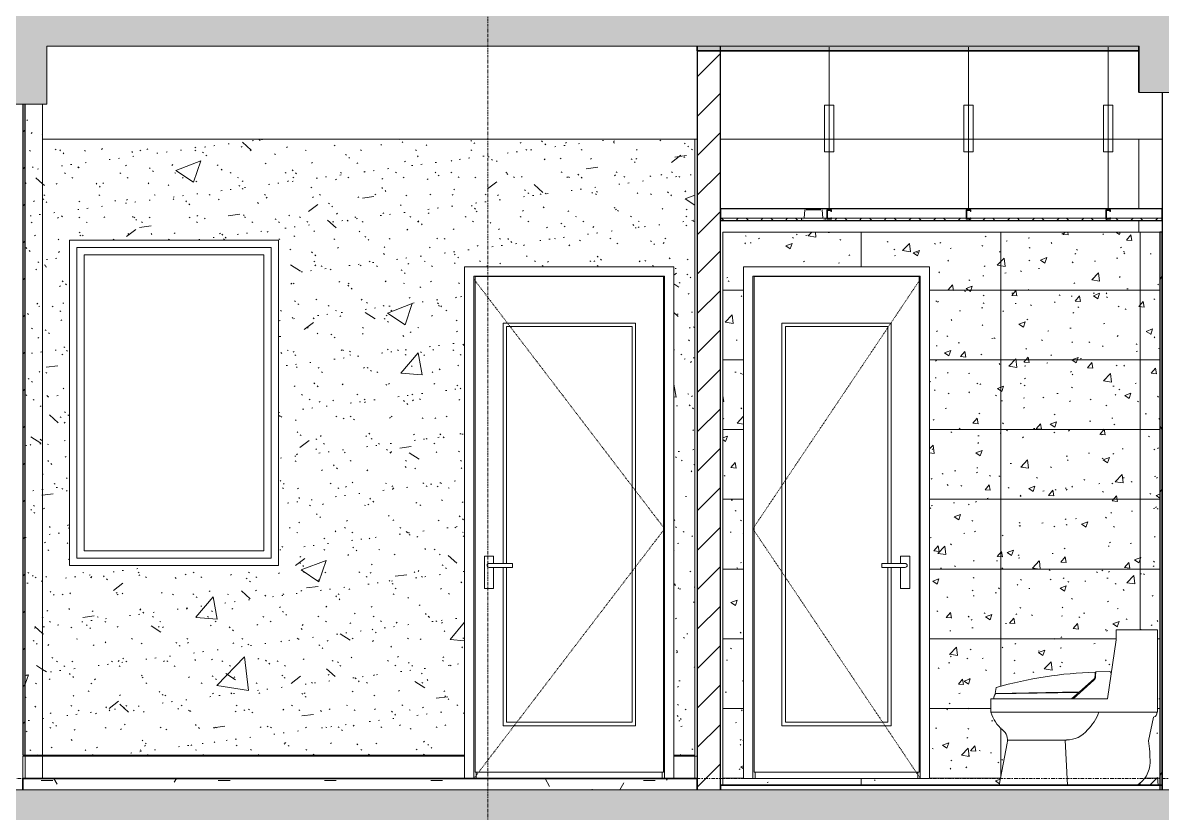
# Model space of a CAD drawing. Header units: millimetres. Extents: x -92143 to -2058, y -8802 to 35300.
# Drawn here: x -53437 to -48537, y 5450 to 8850 of the extents above; entities that cross this region are included whole.
import ezdxf

# ---------------------------------------------------------------- set-up
doc = ezdxf.new("R2010")
doc.units = ezdxf.units.MM
for name, pattern in [('Centre', [31.75, 6.35, -4.7625, 15.875, -4.7625]), ('Dash', [6.35, 3.175, -3.175]), ('Grid Line', [22.225, 12.7, -3.175, 3.175, -3.175])]:
    doc.linetypes.add(name, pattern=pattern)
for name, color, linetype, lineweight in [('0-1', 7, 'Continuous', 5), ('A-CLNG-1', 250, 'Continuous', 25), ('A-CLNG-2', 7, 'Continuous', 9), ('A-CLNG-PATT-1', 9, 'Continuous', 9), ('A-DETL-GENF', 92, 'Continuous', 9), ('A-DETL-GENF-1', 7, 'Continuous', 9), ('A-DETL-GENF-HDLN-1', 7, 'Dash', 9), ('A-DETL-THIN', 151, 'Continuous', 9), ('A-DOOR', 31, 'Continuous', 9), ('A-DOOR-1', 7, 'Continuous', 9), ('A-FLOR-1', 10, 'Continuous', 35), ('A-FLOR-HRAL', 11, 'Continuous', 9), ('A-FLOR-HRAL-1', 253, 'Continuous', 18), ('A-FLOR-HRAL-2', 9, 'Continuous', 9), ('A-FLOR-LEVL-2', 51, 'Centre', 9), ('A-FLOR-PATT-1', 7, 'Continuous', 9), ('A-FLOR-PATT-2', 67, 'Continuous', 9), ('A-GLAZ', 151, 'Continuous', 9), ('A-GLAZ-1', 7, 'Continuous', 9), ('A-WALL-1', 7, 'Continuous', 9), ('A-WALL-2', 250, 'Continuous', 25), ('A-WALL-PATT-1', 7, 'Continuous', 9), ('A-WALL-PATT-2', 9, 'Continuous', 9), ('E-LITE-EQPM', 33, 'Continuous', 9), ('E-LITE-EQPM-1', 7, 'Continuous', 9), ('I-WALL-1', 250, 'Continuous', 25), ('I-WALL-2', 7, 'Continuous', 9), ('P-SANR-FIXT', 6, 'Continuous', 9), ('P-SANR-FIXT-1', 7, 'Continuous', 9), ('S-BEAM-1', 12, 'Continuous', 5), ('S-BEAM-2', 7, 'Continuous', 9), ('S-BEAM-3', 10, 'Continuous', 35), ('S-COLS-1', 7, 'Continuous', 9), ('S-GRID-1', 1, 'Grid Line', 9)]:
    doc.layers.add(name, color=color, linetype=linetype, lineweight=lineweight)
pattern_1 = [(0, (-51987.05, 14125), (609.6, 152.4), [50.292, -406.908, 50.292, -406.908, -2438.4]), (0, (-51987.05, 14125), (609.6, 152.4), [-914.4, 50.292, -864.108, 50.292, -406.908, -1066.8]), (0, (-51987.05, 14125), (609.6, 152.4), [-2286, 50.292, -254.508, 50.292, -711.708]), (120, (-51758.45, 14201.2), (-436.7823, 451.729), [50.292, -406.908, 50.292, -2845.308]), (120, (-51758.45, 14201.2), (-436.7823, 451.729), [-507.492, -406.908, 50.292, -864.108, -1524]), (120, (-51758.45, 14201.2), (-436.7823, 451.729), [-1828.8, 50.292, -406.908, 50.292, -1016.508]), (120, (-51758.45, 14201.2), (-436.7823, 451.729), [-2336.292, -254.508, 50.292, -711.708]), (240, (-51682.25, 14506), (-172.8177, -604.129), [50.292, -406.908, 50.292, -406.908, -2438.4]), (240, (-51682.25, 14506), (-172.8177, -604.129), [-914.4, 50.292, -864.108, 50.292, -406.908, -1066.8]), (240, (-51682.25, 14506), (-172.8177, -604.129), [-2286, 50.292, -254.508, 50.292, -711.708])]
pattern_2 = [(50, (-51987.05, 14125), (1093.1, -95.63), [114.3, -1257.3]), (355, (-51987, 14125), (-211.46, 1146.34), [91.44, -1005.84]), (100.451, (-51896, 14117), (881.66, 1050.7), [97.14, -1068.54]), (46.184, (-51987, 14429.8), (1626.47, -252.26), [171.45, -1885.95]), (96.636, (-51851.5, 14408.8), (1424.42, 1484.57), [145.7, -1602.8]), (351.184, (-51987, 14429.8), (1424.43, 1484.55), [137.16, -1508.76]), (21, (-51834.65, 14353.6), (909.69, -613.59), [114.3, -1257.3]), (326, (-51834.7, 14353.6), (370.81, 1105.13), [91.44, -1005.84]), (71.451, (-51758.8, 14302.5), (1280.5, 491.53), [97.14, -1068.54]), (37.5, (-51987.05, 14125), (18.531, 507.33), [50.29, -943.356, 50.29, -970.79, -1009.65]), (37.5, (-51987.05, 14125), (18.531, 507.33), [-2014.73, 50.29, -959.36]), (7.5, (-51987.05, 14125), (400.918, 601.084), [50.29, -531.876, 50.29, -920.496, -384.81]), (7.5, (-51987.05, 14125), (400.918, 601.084), [-1552.956, 50.29, -334.52]), (327.5, (-52326.9, 14125), (813.545, -34.374), [50.29, -330.71, 50.29, -1138.43, -1577.34]), (327.5, (-52326.9, 14125), (813.545, -34.374), [-1569.72, 50.29, -1527.05]), (317.5, (-52479.3, 14125), (888.775, 152.56), [50.29, -445.01, 50.29, -739.14, -1120.14]), (317.5, (-52479.3, 14125), (888.775, 152.56), [-1284.73, 50.29, -1069.85])]
pattern_3 = [(37.5, (-51987.05, 14125), (-4.7995, 146.8239), [5.029, -110.795, 5.029, -124.511, -123.825]), (37.5, (-51987.05, 14125), (-4.7995, 146.8239), [-245.364, 5.029, -118.796]), (7.5, (-51987.05, 14125), (134.8574, 215.047), [5.029, -57.455, 5.029, -99.365, -40.005]), (7.5, (-51987.05, 14125), (134.8574, 215.047), [-166.878, 5.029, -34.976]), (327.5, (-52080.78, 14125), (237.2978, 0.4316), [5.029, -33.071, 5.029, -132.131, -179.07]), (327.5, (-52080.78, 14125), (237.2978, 0.4316), [-175.26, 5.029, -174.041]), (317.5, (-52080.78, 14125), (229.067, 66.879), [5.029, -14.021, 5.029, -84.887, -102.87]), (317.5, (-52080.78, 14125), (229.067, 66.879), [-108.966, 5.029, -97.841])]

# ---------------------------------------------------------------- blocks, each defined once
blk = doc.blocks.new('NCV_TKTC_KET CAU_rvt-1-TKCS_MẶT CẮT E')
at = {"layer": 'A-FLOR-PATT-1'}
h = blk.add_hatch(color=256, dxfattribs=at)
h.paths.add_polyline_path([(-74122.9, 8730), (-73236.9, 8730), (-73236.9, 8750), (-75336.9, 8750), (-75336.9, 8730), (-74739.4, 8730)])
h.paths.add_polyline_path([(-20336.9, 8730), (-20336.9, 8750), (-22235.3, 8750), (-22235.3, 8730), (-20484.2, 8730)])
h.paths.add_polyline_path([(-66936.9, 8730), (-65032.3, 8730), (-65032.3, 8750), (-66936.9, 8750)])
h.paths.add_polyline_path([(-22438.4, 8730), (-22435.3, 8730.3), (-22435.3, 8750), (-22438.4, 8749.9), (-22438.4, 8741.9)])
h.paths.add_polyline_path([(-28536.9, 8730), (-28536.9, 8750), (-30435.3, 8750), (-30435.3, 8730), (-28807.5, 8730)])
h.paths.add_polyline_path([(-58736.9, 8730), (-56833.3, 8730), (-56833.3, 8750), (-58736.9, 8750)])
h.paths.add_polyline_path([(-50536.9, 8730), (-48635.6, 8730), (-48635.6, 8750), (-50536.9, 8750)])
h.paths.add_polyline_path([(-30635.3, 8730), (-30635.3, 8750), (-30638.4, 8750), (-30638.4, 8730)])
h.paths.add_polyline_path([(-40434.4, 8730), (-40434.4, 8750), (-42336.9, 8750), (-42336.9, 8730), (-40521.7, 8730)])
h.paths.add_polyline_path([(-48435.6, 8730), (-48433.3, 8730), (-48433.3, 8750), (-48435.6, 8750)])
at = {"layer": 'S-BEAM-1'}
blk.add_hatch(color=256, dxfattribs=at).paths.add_polyline_path([(-48636.9, 8550), (-48635.6, 8550), (-48636.9, 8673.4)])
at = {"layer": 'A-FLOR-1'}
for p, q in [((-50536.9, 8750), (-50536.9, 8730)), ((-50536.9, 8730), (-48635.6, 8730))]:
    blk.add_line(p, q, dxfattribs=at)
at = {"layer": 'S-BEAM-2'}
for p, q in [((-51736.9, 8350), (-53351.9, 8350)), ((-50536.9, 8350), (-51736.9, 8350)), ((-48536.9, 8350), (-50436.9, 8350))]:
    blk.add_line(p, q, dxfattribs=at)
at = {"layer": 'S-BEAM-3'}
blk.add_line((-48636.9, 8750), (-48636.9, 8550), dxfattribs=at)
blk = doc.blocks.new('DOOR_CW_01 CANH MO-PANEL KINH - DIW_01-900x2200-CỬA GỖ VÂN LAMINATE-553393-TKCS_MẶT CẮT E')
at = {"layer": 'A-DETL-GENF-HDLN-1'}
for p, q in [((-50676.9, 6673.5), (-51496.9, 7747)), ((-51496.9, 5600), (-50676.9, 6673.5))]:
    blk.add_line(p, q, dxfattribs=at)
at = {"layer": 'A-DOOR-1'}
for p, q in [((-51496.9, 7760), (-51496.9, 5600)), ((-51496.9, 7760), (-50676.9, 7760)), ((-50681.9, 7758), (-51491.9, 7758)), ((-51491.9, 7758), (-51491.9, 5626)), ((-50681.9, 5626), (-50681.9, 7758)), ((-50676.9, 5600), (-50676.9, 7760)), ((-51371.9, 6524.5), (-51371.9, 7558)), ((-51371.9, 7558), (-50801.9, 7558)), ((-50801.9, 7558), (-50801.9, 5826)), ((-51356.9, 7543), (-51356.9, 6524.5)), ((-50816.9, 7543), (-51356.9, 7543)), ((-50816.9, 5841), (-50816.9, 7543)), ((-51412.2, 6556), (-51451.7, 6556)), ((-51451.7, 6556), (-51451.7, 6416)), ((-51356.9, 6524.5), (-51431.9, 6524.5)), ((-51412.2, 6524.5), (-51412.2, 6556)), ((-51356.9, 6524.5), (-51331.1, 6524.5)), ((-51331.1, 6524.5), (-51331.1, 6507.5)), ((-51356.9, 6507.5), (-51431.9, 6507.5)), ((-51412.2, 6416), (-51412.2, 6507.5)), ((-51371.9, 5826), (-51371.9, 6507.5)), ((-51356.9, 6507.5), (-51356.9, 5841)), ((-51331.1, 6507.5), (-51356.9, 6507.5)), ((-51451.7, 6416), (-51412.2, 6416)), ((-51356.9, 5841), (-50816.9, 5841)), ((-50801.9, 5826), (-51371.9, 5826)), ((-51536.9, 5695), (-51536.9, 5700)), ((-50636.9, 5700), (-50636.9, 5695)), ((-51491.9, 5626), (-50681.9, 5626)), ((-51486.9, 5626), (-51486.9, 5600)), ((-50686.9, 5626), (-50686.9, 5600))]:
    blk.add_line(p, q, dxfattribs=at)
for start, end in [(90, 180), (180, 270)]:
    blk.add_arc((-51431.9, 6516), 8.5, start, end, dxfattribs=at)
blk = doc.blocks.new('DOOR_CW_01 CANH MO-PANEL KINH - DIG_02-800x2200-CỬA NHÔM KÍNH-401063-TKCS_MẶT CẮT E')
at = {"layer": 'A-DETL-GENF-HDLN-1'}
for p, q in [((-50297.3, 6673.5), (-49577.3, 7747)), ((-49577.3, 5600), (-50297.3, 6673.5))]:
    blk.add_line(p, q, dxfattribs=at)
at = {"layer": 'A-DOOR-1'}
for p, q in [((-50297.3, 7760), (-50297.3, 5600)), ((-50297.3, 7760), (-49577.3, 7760)), ((-50292.3, 7758), (-50292.3, 5626)), ((-49582.3, 7758), (-50292.3, 7758)), ((-49582.3, 5626), (-49582.3, 7758)), ((-49577.3, 5600), (-49577.3, 7760)), ((-50172.3, 7558), (-49702.3, 7558)), ((-50172.3, 5826), (-50172.3, 7558)), ((-49702.3, 7558), (-49702.3, 6524.5)), ((-49717.3, 7543), (-50157.3, 7543)), ((-50157.3, 7543), (-50157.3, 5841)), ((-49717.3, 6524.5), (-49717.3, 7543)), ((-49743.2, 6524.5), (-49717.3, 6524.5)), ((-49743.2, 6507.5), (-49743.2, 6524.5)), ((-49642.3, 6524.5), (-49717.3, 6524.5)), ((-49662.1, 6556), (-49662.1, 6524.5)), ((-49622.6, 6556), (-49662.1, 6556)), ((-49622.6, 6416), (-49622.6, 6556)), ((-49717.3, 6507.5), (-49743.2, 6507.5)), ((-49717.3, 5841), (-49717.3, 6507.5)), ((-49642.3, 6507.5), (-49717.3, 6507.5)), ((-49702.3, 6507.5), (-49702.3, 5826)), ((-49662.1, 6507.5), (-49662.1, 6416)), ((-49662.1, 6416), (-49622.6, 6416)), ((-50157.3, 5841), (-49717.3, 5841)), ((-49702.3, 5826), (-50172.3, 5826)), ((-50292.3, 5626), (-49582.3, 5626)), ((-50287.3, 5600), (-50287.3, 5626)), ((-49587.3, 5600), (-49587.3, 5626))]:
    blk.add_line(p, q, dxfattribs=at)
for start, end in [(0, 90), (270, 360)]:
    blk.add_arc((-49642.3, 6516), 8.5, start, end, dxfattribs=at)
blk = doc.blocks.new('M_Fixed - 900 x 1400-901191-TKCS_MẶT CẮT E')
at = {"layer": 'A-GLAZ-1'}
for p, q in [((-53204.9, 6547), (-53204.9, 7883)), ((-53204.9, 7883), (-52368.9, 7883)), ((-53173.9, 6578), (-53173.9, 7852)), ((-53173.9, 7852), (-52399.9, 7852)), ((-52399.9, 7852), (-52399.9, 6578)), ((-52368.9, 7883), (-52368.9, 6547)), ((-52399.9, 6578), (-53173.9, 6578)), ((-52368.9, 6547), (-53204.9, 6547))]:
    blk.add_line(p, q, dxfattribs=at)
blk = doc.blocks.new('TOILET - TOILET-348229-TKCS_MẶT CẮT E')
at = {"layer": 'P-SANR-FIXT-1'}
for p, q in [((-48735.6, 6238.8), (-48735.6, 6196.1)), ((-48556.6, 6238.8), (-48735.6, 6238.8)), ((-48556.6, 5884.5), (-48556.6, 6238.8)), ((-48735.6, 6196.1), (-48772.1, 5942.7)), ((-48892.8, 5971.6), (-48829.5, 6027.8)), ((-48825.8, 6040.7), (-48825.8, 6057.1)), ((-48762.2, 6059.4), (-48823, 6057.8)), ((-48772.1, 5942.7), (-48756.8, 6048.9)), ((-48756.8, 6048.9), (-48760.2, 6058.1)), ((-49251, 5991.3), (-49254.7, 5965.3)), ((-48830.9, 6022.1), (-48920.2, 5942.7)), ((-48772.1, 5942.7), (-49273.5, 5942.7)), ((-49273.5, 5942.7), (-49273.5, 5884.5)), ((-49260.4, 5950.7), (-49260.4, 5942.7)), ((-49260.4, 5942.7), (-48926.9, 5942.7)), ((-49254.7, 5965.3), (-48892.8, 5971.6)), ((-48894.8, 5970), (-49253.9, 5963.7)), ((-48926.9, 5942.7), (-48894.8, 5970)), ((-48920.2, 5942.7), (-48772.1, 5942.7)), ((-49273.5, 5884.5), (-48556.6, 5884.5)), ((-48559.8, 5884.5), (-48556.6, 5884.5)), ((-48596, 5760.8), (-48574.2, 5863.3)), ((-49204, 5751.5), (-49237.9, 5570)), ((-48948.9, 5764.9), (-49202.5, 5764.9)), ((-48943.9, 5570), (-48954.1, 5764.9))]:
    blk.add_line(p, q, dxfattribs=at)
for centre, radius, start, end in [((-48763.6, 4249.5), 1808.7, 91.9695, 105.6338), ((-48847.1, 6039.8), 24, 312.6549, 353.3451), ((-48850.1, 6040.7), 24.3, 328, 0), ((-50067.9, 6068.4), 1244.9, 358.5564, 359.5142), ((-48762.2, 6057.2), 2.2, 24.5161, 91.4839), ((-49228.4, 5943), 32.8, 140.9297, 166.5514), ((-49128.9, 5924.8), 150, 195.5839, 230.9413), ((-49003.8, 5954.4), 206.2, 314.8639, 340.1683), ((-48578.4, 5881.7), 18.9, 283, 8.4414), ((-49259.2, 5764.2), 56.7, 347.0587, 50.9413), ((-48948.9, 5881.3), 116.3, 270, 321.1214), ((-49152.3, 5674.2), 563, 359.4277, 8.8404), ((-48706, 5669.8), 116.7, 300.6227, 359.4277)]:
    blk.add_arc(centre, radius, start, end, dxfattribs=at)
blk = doc.blocks.new('LIC_10-ĐÈN LED DOWNLIGHT ÂM TRẦN_ P_6W_ ÁNH SÁNG 4000K - LIC_10-ĐÈN LED DOWNLIGHT ÂM TRẦN_ P_6W_ ÁNH SÁNG 4000K-812934-TKCS_MẶT CẮT E')
at = {"layer": 'E-LITE-EQPM-1'}
for p, q in [((-50074.5, 8045), (-50077, 8009)), ((-50004.5, 8045), (-50069.4, 8045)), ((-49996.9, 8009), (-49999.4, 8045)), ((-50096.9, 8000), (-50096.9, 7998)), ((-50096.9, 7998), (-50091, 7998)), ((-49976.9, 7998), (-50096.9, 7998)), ((-50095.8, 8000), (-50093.4, 8000)), ((-50093.3, 8000), (-50076.1, 8000)), ((-49982.9, 8000), (-50091, 8000)), ((-50087.9, 8009), (-50087.9, 8000)), ((-50085.5, 8000), (-50082.1, 8000)), ((-49991, 8009), (-50082.9, 8009)), ((-50082, 8002), (-50082, 8000)), ((-50081.1, 8000), (-50078, 8000)), ((-50073.6, 8000), (-50000.3, 8000)), ((-50060.6, 8000), (-50053.3, 8000)), ((-50020.5, 8000), (-50013.3, 8000)), ((-49997.7, 8000), (-49980.6, 8000)), ((-49995.3, 8000), (-49992.7, 8000)), ((-49991.9, 8000), (-49991.9, 8002)), ((-49991.8, 8000), (-49988.4, 8000)), ((-49985.9, 8000), (-49985.9, 8009)), ((-49982.9, 7998), (-49976.9, 7998)), ((-49980.5, 8000), (-49978.1, 8000)), ((-49976.9, 7998), (-49976.9, 8000))]:
    blk.add_line(p, q, dxfattribs=at)
blk = doc.blocks.new('Railing - Railing-915949-TKCS_MẶT CẮT E')
at = {"layer": 'A-FLOR-HRAL-1'}
for p, q in [((-50536.9, 5695), (-50546.9, 5695)), ((-50546.9, 5695), (-50546.9, 5600)), ((-50536.9, 5600), (-50536.9, 5695)), ((-50546.9, 5600), (-50536.9, 5600))]:
    blk.add_line(p, q, dxfattribs=at)
at = {"layer": 'A-FLOR-HRAL-2'}
for p, q in [((-50637, 5600), (-50637, 5695)), ((-50637, 5695), (-50546.9, 5695))]:
    blk.add_line(p, q, dxfattribs=at)
blk = doc.blocks.new('Railing - Railing-915950-TKCS_MẶT CẮT E')
at = {"layer": 'A-FLOR-HRAL-1'}
for p, q in [((-53426.9, 5695), (-53436.9, 5695)), ((-53436.9, 5695), (-53436.9, 5600)), ((-53426.9, 5600), (-53426.9, 5695)), ((-53436.9, 5600), (-53426.9, 5600))]:
    blk.add_line(p, q, dxfattribs=at)
at = {"layer": 'A-FLOR-HRAL-2'}
for p, q in [((-53426.9, 5695), (-53351.9, 5695)), ((-53351.9, 5600), (-53351.9, 5695)), ((-53351.9, 5695), (-51537, 5695)), ((-51537, 5695), (-51537, 5600))]:
    blk.add_line(p, q, dxfattribs=at)
blk = doc.blocks.new('NCV_TKTC_TANG 2_rvt-1-TKCS_MẶT CẮT E')
at = {"layer": 'A-CLNG-PATT-1'}
h = blk.add_hatch(dxfattribs=at)
h.set_pattern_fill('FP_4', color=256, style=0, pattern_type=2)
h.set_pattern_definition([(45, (-51987.05, 14125), (-53.033, 53.033), []), (135, (-51987.05, 14125), (-53.033, -53.033), [])])
h.paths.add_polyline_path([(-50436.9, 8000), (-50083.4, 8000), (-50082.9, 8009), (-50436.9, 8009)])
h.paths.add_polyline_path([(-49990.5, 8000), (-48536.9, 8000), (-48536.9, 8010), (-48759.4, 8010), (-48759.4, 8005), (-48779.4, 8005), (-48779.4, 8010), (-49359.4, 8010), (-49359.4, 8005), (-49379.4, 8005), (-49379.4, 8010), (-49959.4, 8009), (-49959.4, 8005), (-49979.4, 8005), (-49979.4, 8010), (-49990.5, 8009)])
h.paths.add_polyline_path([(-48761.9, 8007.5), (-48761.9, 8010), (-48776.9, 8010), (-48776.9, 8007.5)])
h.paths.add_polyline_path([(-49976.9, 8007.5), (-49960.8, 8009), (-49961.9, 8010), (-49976.9, 8009)])
h.paths.add_polyline_path([(-49376.9, 8007.5), (-49361.9, 8007.5), (-49361.9, 8010), (-49376.9, 8010)])
at = {"layer": 'A-FLOR-PATT-2'}
h = blk.add_hatch(dxfattribs=at)
h.set_pattern_fill('FP_2', color=256, style=0, pattern_type=2)
h.set_pattern_definition(pattern_1)
h.paths.add_polyline_path([(-50540.4, 5550), (-50536.9, 5550), (-50536.9, 5600), (-53436.9, 5600), (-53436.9, 5550), (-50694.5, 5550)])
at = {"layer": 'A-WALL-PATT-1'}
h = blk.add_hatch(dxfattribs=at)
h.set_pattern_fill('FP_5', color=256, style=0, pattern_type=2)
h.set_pattern_definition([(45, (-51987.05, 14125), (-79.5495, 79.5495), [])])
h.paths.add_polyline_path([(-53436.9, 5700), (-53426.9, 5700), (-53426.9, 8500), (-53436.9, 8500), (-53436.9, 5977.7)])
at = {"layer": 'A-WALL-PATT-2'}
h = blk.add_hatch(dxfattribs=at)
h.set_pattern_fill('FP_1', color=256, style=0, pattern_type=2)
h.set_pattern_definition([(45, (-51987.05, 14125), (-84.8528, 84.8528), [])])
h.paths.add_polyline_path([(-50536.9, 5550), (-50436.9, 5550), (-50436.9, 8750), (-50536.9, 8750), (-50536.9, 5673.3)])
h = blk.add_hatch(dxfattribs=at)
h.set_pattern_fill('FP_7', color=256, style=0, pattern_type=2)
h.set_pattern_definition(pattern_2)
h.paths.add_polyline_path([(-53426.9, 5700), (-53351.9, 5700), (-53351.9, 8500), (-53426.9, 8500), (-53426.9, 5977.7)])
h = blk.add_hatch(dxfattribs=at)
h.set_pattern_fill('FP_6', color=256, style=0, pattern_type=2)
h.set_pattern_definition(pattern_3)
h.paths.add_polyline_path([(-53426.9, 5700), (-53351.9, 5700), (-53351.9, 8500), (-53426.9, 8500), (-53426.9, 5977.7)])
h = blk.add_hatch(dxfattribs=at)
h.set_pattern_fill('FP_7', color=256, style=0, pattern_type=2)
h.set_pattern_definition(pattern_2)
h.paths.add_polyline_path([(-53351.9, 5700), (-51536.9, 5700), (-51536.9, 7800), (-50636.9, 7800), (-50636.9, 5700), (-50546.9, 5700), (-50546.9, 8350), (-53351.9, 8350), (-53351.9, 5977.7)])
h.paths.add_polyline_path([(-52544.1, 6515), (-53236.9, 6515), (-53236.9, 7915), (-52336.9, 7915), (-52336.9, 6515)])
h = blk.add_hatch(dxfattribs=at)
h.set_pattern_fill('FP_6', color=256, style=0, pattern_type=2)
h.set_pattern_definition(pattern_3)
h.paths.add_polyline_path([(-53351.9, 5700), (-51536.9, 5700), (-51536.9, 7800), (-50636.9, 7800), (-50636.9, 5700), (-50546.9, 5700), (-50546.9, 8350), (-53351.9, 8350), (-53351.9, 5977.7)])
h.paths.add_polyline_path([(-52544.1, 6515), (-53236.9, 6515), (-53236.9, 7915), (-52336.9, 7915), (-52336.9, 6515)])
h = blk.add_hatch(dxfattribs=at)
h.set_pattern_fill('FP_8', color=256, style=0, pattern_type=2)
h.set_pattern_definition([(50, (-51987.05, 14125), (273.276, -23.909), [28.575, -314.325]), (355, (-51987.05, 14125), (-52.865, 286.585), [22.86, -251.46]), (100.451, (-51964.28, 14123), (220.414, 262.6745), [24.285, -267.135]), (46.184, (-51987.05, 14201.2), (406.619, -63.065), [42.863, -471.488]), (96.636, (-51953.17, 14195.94), (356.104, 371.141), [36.428, -400.703]), (351.184, (-51987.05, 14201.2), (356.107, 371.138), [34.29, -377.19]), (21, (-51948.95, 14182.15), (227.421, -153.398), [28.575, -314.325]), (326, (-51948.95, 14182.15), (92.703, 276.282), [22.86, -251.46]), (71.451, (-51930, 14169.37), (320.1254, 122.8816), [24.285, -267.135]), (37.5, (-51987.05, 14125), (4.6325, 126.8326), [5.029, -243.383, 5.029, -250.241, -252.412]), (37.5, (-51987.05, 14125), (4.6325, 126.8326), [-503.682, 5.029, -247.383]), (7.5, (-51987.05, 14125), (100.2292, 150.2711), [5.029, -140.513, 5.029, -237.668, -96.202]), (7.5, (-51987.05, 14125), (100.2292, 150.2711), [-388.239, 5.029, -91.173]), (327.5, (-52072.01, 14125), (203.3868, -8.5935), [5.029, -90.221, 5.029, -292.151, -394.335]), (327.5, (-52072.01, 14125), (203.3868, -8.5935), [-392.43, 5.029, -389.306]), (317.5, (-52110.11, 14125), (222.1944, 38.14), [5.029, -118.796, 5.029, -192.329, -280.035]), (317.5, (-52110.11, 14125), (222.1944, 38.14), [-321.183, 5.029, -275.006])])
h.paths.add_polyline_path([(-50426.9, 5570), (-49237.9, 5570), (-49202.5, 5764.1), (-49204, 5776.8), (-49208, 5788.5), (-49214.6, 5799.3), (-49246, 5831.2), (-49262.2, 5855.8), (-49273.5, 5884.5), (-49273.5, 5942.7), (-49260.4, 5942.7), (-49260.4, 5950.7), (-49253.9, 5963.7), (-48894.8, 5970), (-48926.9, 5942.7), (-48920.2, 5942.7), (-48826.5, 6027.8), (-48823.3, 6037), (-48823, 6057.8), (-48760.2, 6058.1), (-48756.8, 6048.9), (-48735.6, 6196.1), (-48735.6, 6238.8), (-48556.6, 6238.8), (-48556.6, 5884.5), (-48559.8, 5884.5), (-48562.9, 5871.1), (-48569.8, 5864.9), (-48574.2, 5863.3), (-48596, 5760.8), (-48590.8, 5714.8), (-48589.3, 5668.6), (-48592.6, 5642.4), (-48601.6, 5617.6), (-48616.1, 5595.4), (-48635.1, 5577.1), (-48647, 5570), (-48546.9, 5570), (-48546.9, 7950), (-50426.9, 7950), (-50426.9, 5673.3)])
h.paths.add_polyline_path([(-50337.3, 5600), (-50337.3, 7800), (-49537.3, 7800), (-49537.3, 5600), (-50078, 5600)])
h.paths.add_polyline_path([(-49254.7, 5965.3), (-49251, 5991.3), (-49090, 6027.8), (-48969.1, 6046.5), (-48825.8, 6057.1), (-48827.2, 6035.7), (-48830.9, 6026.5), (-48894.8, 5971.6), (-49253.9, 5965.3)])
h = blk.add_hatch(dxfattribs=at)
h.set_pattern_fill('FP_13', color=256, style=0, pattern_type=2)
h.set_pattern_definition([(0, (-50431.94, 5600), (0, 300), []), (90, (-50431.94, 5600), (-600, 4e-14), [])])
h.paths.add_polyline_path([(-50426.9, 5570), (-49237.9, 5570), (-49202.5, 5764.1), (-49204, 5776.8), (-49208, 5788.5), (-49214.6, 5799.3), (-49246, 5831.2), (-49262.2, 5855.8), (-49273.5, 5884.5), (-49273.5, 5942.7), (-49260.4, 5942.7), (-49260.4, 5950.7), (-49253.9, 5963.7), (-48894.8, 5970), (-48926.9, 5942.7), (-48920.2, 5942.7), (-48826.5, 6027.8), (-48823.3, 6037), (-48823, 6057.8), (-48760.2, 6058.1), (-48756.8, 6048.9), (-48735.6, 6196.1), (-48735.6, 6238.8), (-48556.6, 6238.8), (-48556.6, 5884.5), (-48559.8, 5884.5), (-48562.9, 5871.1), (-48569.8, 5864.9), (-48574.2, 5863.3), (-48596, 5760.8), (-48590.8, 5714.8), (-48589.3, 5668.6), (-48592.6, 5642.4), (-48601.6, 5617.6), (-48616.1, 5595.4), (-48635.1, 5577.1), (-48647, 5570), (-48546.9, 5570), (-48546.9, 7950), (-50426.9, 7950), (-50426.9, 5673.3)])
h.paths.add_polyline_path([(-50337.3, 5600), (-50337.3, 7800), (-49537.3, 7800), (-49537.3, 5600), (-50078, 5600)])
h.paths.add_polyline_path([(-49254.7, 5965.3), (-49251, 5991.3), (-49090, 6027.8), (-48969.1, 6046.5), (-48825.8, 6057.1), (-48827.2, 6035.7), (-48830.9, 6026.5), (-48894.8, 5971.6), (-49253.9, 5965.3)])
h = blk.add_hatch(dxfattribs=at)
h.set_pattern_fill('FP_2', color=256, style=0, pattern_type=2)
h.set_pattern_definition(pattern_1)
h.paths.add_polyline_path([(-48536.9, 5550), (-48536.9, 7950), (-48546.9, 7950), (-48546.9, 5550)])
at = {"layer": 'A-CLNG-1'}
for p, q in [((-48536.9, 8050), (-50436.9, 8050)), ((-50436.9, 8050), (-50436.9, 8000)), ((-48536.9, 8000), (-48536.9, 8050)), ((-50436.9, 8000), (-50091, 8000)), ((-49982.9, 8000), (-48536.9, 8000))]:
    blk.add_line(p, q, dxfattribs=at)
at = {"layer": 'A-CLNG-2'}
for p, q in [((-50071.5, 8010), (-50436.9, 8010)), ((-49979.1, 8010), (-50002.4, 8010)), ((-49960.1, 8010), (-49976.9, 8010)), ((-49379.1, 8010), (-49959.4, 8010)), ((-49360.1, 8010), (-49376.9, 8010)), ((-48779.1, 8010), (-49359.4, 8010)), ((-48760.1, 8010), (-48776.9, 8010)), ((-48536.9, 8010), (-48759.4, 8010))]:
    blk.add_line(p, q, dxfattribs=at)
at = {"layer": 'A-FLOR-1'}
for p, q in [((-50536.9, 5600), (-53436.9, 5600)), ((-53436.9, 5600), (-53436.9, 5550)), ((-50536.9, 5550), (-50536.9, 5600)), ((-48536.9, 5570), (-50436.9, 5570)), ((-50436.9, 5570), (-50436.9, 5550)), ((-48536.9, 5550), (-48536.9, 5570))]:
    blk.add_line(p, q, dxfattribs=at)
at = {"layer": 'A-WALL-1'}
for p, q in [((-53361.9, 5700), (-53361.9, 5695)), ((-51536.9, 5695), (-51536.9, 5700)), ((-50636.9, 5700), (-50636.9, 5695))]:
    blk.add_line(p, q, dxfattribs=at)
at = {"layer": 'A-WALL-2'}
for p, q in [((-50536.9, 8750), (-50536.9, 5550)), ((-50436.9, 5550), (-50436.9, 8750)), ((-48536.9, 8550), (-48536.9, 5550))]:
    blk.add_line(p, q, dxfattribs=at)
at = {"layer": 'I-WALL-1'}
for p, q in [((-53436.9, 8500), (-53436.9, 5700)), ((-53426.9, 5700), (-53426.9, 8500)), ((-48546.9, 7950), (-48546.9, 5550)), ((-48536.9, 7950), (-48546.9, 7950)), ((-48536.9, 5550), (-48536.9, 7950)), ((-53436.9, 5700), (-53426.9, 5700))]:
    blk.add_line(p, q, dxfattribs=at)
at = {"layer": 'I-WALL-2'}
for p, q in [((-53351.9, 5700), (-53351.9, 8500)), ((-50546.9, 5700), (-50546.9, 8350)), ((-48546.9, 7950), (-50426.9, 7950)), ((-50426.9, 7950), (-50426.9, 5570)), ((-53236.9, 6515), (-53236.9, 7915)), ((-53236.9, 7915), (-52336.9, 7915)), ((-52336.9, 7915), (-52336.9, 6515)), ((-51536.9, 5700), (-51536.9, 7800)), ((-51536.9, 7800), (-50636.9, 7800)), ((-50636.9, 7800), (-50636.9, 5700)), ((-50337.3, 5600), (-50337.3, 7800)), ((-50337.3, 7800), (-49537.3, 7800)), ((-49537.3, 7800), (-49537.3, 5600)), ((-52336.9, 6515), (-53236.9, 6515)), ((-53426.9, 5700), (-53351.9, 5700)), ((-53351.9, 5700), (-51536.9, 5700)), ((-50636.9, 5700), (-50546.9, 5700)), ((-49537.3, 5600), (-50337.3, 5600))]:
    blk.add_line(p, q, dxfattribs=at)
at = {"layer": 'S-COLS-1'}
for p, q in [((-48636.9, 8050), (-48636.9, 8350)), ((-48636.9, 7950), (-48636.9, 8000))]:
    blk.add_line(p, q, dxfattribs=at)
at = {"layer": 'A-DOOR'}
for name in ['DOOR_CW_01 CANH MO-PANEL KINH - DIW_01-900x2200-CỬA GỖ VÂN LAMINATE-553393-TKCS_MẶT CẮT E', 'DOOR_CW_01 CANH MO-PANEL KINH - DIG_02-800x2200-CỬA NHÔM KÍNH-401063-TKCS_MẶT CẮT E']:
    blk.add_blockref(name, (0, 0), dxfattribs=at)
at = {"layer": 'A-FLOR-HRAL'}
for name in ['Railing - Railing-915950-TKCS_MẶT CẮT E', 'Railing - Railing-915949-TKCS_MẶT CẮT E']:
    blk.add_blockref(name, (0, 0), dxfattribs=at)
at = {"layer": 'A-GLAZ'}
blk.add_blockref('M_Fixed - 900 x 1400-901191-TKCS_MẶT CẮT E', (0, 0), dxfattribs=at)
at = {"layer": 'E-LITE-EQPM'}
blk.add_blockref('LIC_10-ĐÈN LED DOWNLIGHT ÂM TRẦN_ P_6W_ ÁNH SÁNG 4000K - LIC_10-ĐÈN LED DOWNLIGHT ÂM TRẦN_ P_6W_ ÁNH SÁNG 4000K-812934-TKCS_MẶT CẮT E', (0, 0), dxfattribs=at)
at = {"layer": 'P-SANR-FIXT'}
blk.add_blockref('TOILET - TOILET-348229-TKCS_MẶT CẮT E', (0, 0), dxfattribs=at)
blk = doc.blocks.new('Repeating Detail - THANH TREO TRẦN 700-V208-TKCS_MẶT CẮT E')
at = {"layer": 'A-DETL-GENF'}
for points in [[(-66377.4, 28405), (-66357.4, 28405), (-66357.4, 28411), (-66359.9, 28407.5), (-66374.9, 28407.5), (-66374.9, 28442.5), (-66359.9, 28442.5), (-66357.4, 28439), (-66357.4, 28445), (-66377.4, 28445)], [(-65777.4, 28405), (-65757.4, 28405), (-65757.4, 28411), (-65759.9, 28407.5), (-65774.9, 28407.5), (-65774.9, 28442.5), (-65759.9, 28442.5), (-65757.4, 28439), (-65757.4, 28445), (-65777.4, 28445)], [(-65177.4, 28405), (-65157.4, 28405), (-65157.4, 28411), (-65159.9, 28407.5), (-65174.9, 28407.5), (-65174.9, 28442.5), (-65159.9, 28442.5), (-65157.4, 28439), (-65157.4, 28445), (-65177.4, 28445)]]:
    blk.add_hatch(color=256, dxfattribs=at).paths.add_polyline_path(points)
for p, q in [((-66367.4, 28445), (-66367.4, 29145)), ((-65767.4, 28445), (-65767.4, 29145)), ((-65167.4, 28445), (-65167.4, 29145)), ((-66387.4, 28895), (-66347.4, 28895)), ((-66387.4, 28695), (-66387.4, 28895)), ((-66347.4, 28895), (-66347.4, 28695)), ((-65787.4, 28895), (-65747.4, 28895)), ((-65787.4, 28695), (-65787.4, 28895)), ((-65747.4, 28895), (-65747.4, 28695)), ((-65187.4, 28895), (-65147.4, 28895)), ((-65187.4, 28695), (-65187.4, 28895)), ((-65147.4, 28895), (-65147.4, 28695)), ((-66347.4, 28695), (-66387.4, 28695)), ((-65747.4, 28695), (-65787.4, 28695)), ((-65147.4, 28695), (-65187.4, 28695)), ((-66357.4, 28445), (-66377.4, 28445)), ((-66377.4, 28445), (-66377.4, 28405)), ((-66357.4, 28445), (-66377.4, 28445)), ((-66377.4, 28445), (-66377.4, 28405)), ((-66374.9, 28442.5), (-66359.9, 28442.5)), ((-66374.9, 28407.5), (-66374.9, 28442.5)), ((-66374.9, 28407.5), (-66374.9, 28442.5)), ((-66374.9, 28442.5), (-66359.9, 28442.5)), ((-66359.9, 28442.5), (-66359.9, 28439)), ((-66359.9, 28442.5), (-66359.9, 28439)), ((-66359.9, 28439), (-66357.4, 28439)), ((-66359.9, 28439), (-66357.4, 28439)), ((-66357.4, 28439), (-66357.4, 28445)), ((-66357.4, 28439), (-66357.4, 28445)), ((-65757.4, 28445), (-65777.4, 28445)), ((-65777.4, 28445), (-65777.4, 28405)), ((-65757.4, 28445), (-65777.4, 28445)), ((-65777.4, 28445), (-65777.4, 28405)), ((-65774.9, 28442.5), (-65759.9, 28442.5)), ((-65774.9, 28407.5), (-65774.9, 28442.5)), ((-65774.9, 28407.5), (-65774.9, 28442.5)), ((-65774.9, 28442.5), (-65759.9, 28442.5)), ((-65759.9, 28442.5), (-65759.9, 28439)), ((-65759.9, 28442.5), (-65759.9, 28439)), ((-65759.9, 28439), (-65757.4, 28439)), ((-65759.9, 28439), (-65757.4, 28439)), ((-65757.4, 28439), (-65757.4, 28445)), ((-65757.4, 28439), (-65757.4, 28445)), ((-65157.4, 28445), (-65177.4, 28445)), ((-65177.4, 28445), (-65177.4, 28405)), ((-65157.4, 28445), (-65177.4, 28445)), ((-65177.4, 28445), (-65177.4, 28405)), ((-65174.9, 28442.5), (-65159.9, 28442.5)), ((-65174.9, 28407.5), (-65174.9, 28442.5)), ((-65174.9, 28407.5), (-65174.9, 28442.5)), ((-65174.9, 28442.5), (-65159.9, 28442.5)), ((-65159.9, 28442.5), (-65159.9, 28439)), ((-65159.9, 28442.5), (-65159.9, 28439)), ((-65159.9, 28439), (-65157.4, 28439)), ((-65159.9, 28439), (-65157.4, 28439)), ((-65157.4, 28439), (-65157.4, 28445)), ((-65157.4, 28439), (-65157.4, 28445)), ((-66377.4, 28405), (-66357.4, 28405)), ((-66377.4, 28405), (-66357.4, 28405)), ((-66359.9, 28407.5), (-66374.9, 28407.5)), ((-66359.9, 28407.5), (-66374.9, 28407.5)), ((-66357.4, 28411), (-66359.9, 28411)), ((-66359.9, 28411), (-66359.9, 28407.5)), ((-66357.4, 28411), (-66359.9, 28411)), ((-66359.9, 28411), (-66359.9, 28407.5)), ((-66357.4, 28405), (-66357.4, 28411)), ((-66357.4, 28405), (-66357.4, 28411)), ((-65777.4, 28405), (-65757.4, 28405)), ((-65777.4, 28405), (-65757.4, 28405)), ((-65759.9, 28407.5), (-65774.9, 28407.5)), ((-65759.9, 28407.5), (-65774.9, 28407.5)), ((-65757.4, 28411), (-65759.9, 28411)), ((-65759.9, 28411), (-65759.9, 28407.5)), ((-65757.4, 28411), (-65759.9, 28411)), ((-65759.9, 28411), (-65759.9, 28407.5)), ((-65757.4, 28405), (-65757.4, 28411)), ((-65757.4, 28405), (-65757.4, 28411)), ((-65177.4, 28405), (-65157.4, 28405)), ((-65177.4, 28405), (-65157.4, 28405)), ((-65159.9, 28407.5), (-65174.9, 28407.5)), ((-65159.9, 28407.5), (-65174.9, 28407.5)), ((-65157.4, 28411), (-65159.9, 28411)), ((-65159.9, 28411), (-65159.9, 28407.5)), ((-65157.4, 28411), (-65159.9, 28411)), ((-65159.9, 28411), (-65159.9, 28407.5)), ((-65157.4, 28405), (-65157.4, 28411)), ((-65157.4, 28405), (-65157.4, 28411))]:
    blk.add_line(p, q, dxfattribs=at)

msp = doc.modelspace()

# ---------------------------------------------------------------- hatches: boundary and pattern name
at = {"layer": 'A-DETL-GENF-1'}
for points in [[(-77935.7, 8350), (-77935.7, 8750), (-73233.6, 8750), (-73233.6, 8550), (-73033.3, 8550), (-73033.3, 8750), (-70108.5, 8750), (-70108.5, 8500), (-69708.5, 8500), (-69708.5, 8750), (-65032.3, 8750), (-65032.3, 8550), (-64832.3, 8550), (-64832.3, 8750), (-61933.6, 8750), (-61933.6, 8500), (-61533.6, 8500), (-61533.6, 8750), (-56833.3, 8750), (-56833.3, 8550), (-56633.3, 8550), (-56633.3, 8750), (-53733.2, 8750), (-53733.2, 8500), (-53333.2, 8500), (-53333.2, 8750), (-48635.6, 8750), (-48635.6, 8550), (-48435.6, 8550), (-48435.6, 8750), (-45535.3, 8750), (-45535.3, 8500), (-45134.4, 8500), (-45134.4, 8750), (-40434.4, 8750), (-40434.4, 8550), (-40234.4, 8550), (-40234.4, 8750), (-37436.9, 8750), (-37436.9, 8500), (-37037.4, 8500), (-37037.4, 8750), (-33860.3, 8750), (-33860.3, 8500), (-33436.9, 8500), (-33436.9, 8750), (-30635.3, 8750), (-30635.3, 8550), (-30435.3, 8550), (-30435.3, 8750), (-25735.7, 8750), (-25735.7, 8500), (-25335.7, 8500), (-25335.7, 8750), (-22435.3, 8750), (-22435.3, 8550), (-22235.3, 8550), (-22235.3, 8750), (-17535.3, 8750), (-17535.3, 8350), (-17236.9, 8350), (-17236.9, 8950), (-78233.3, 8950), (-78233.3, 8350)], [(-17236.9, 4950), (-17236.9, 5550), (-78233.3, 5550), (-78233.3, 4950), (-77935.7, 4950), (-77935.7, 5350), (-73233.6, 5350), (-73233.6, 5150), (-73033.3, 5150), (-73033.3, 5350), (-70108.5, 5350), (-70108.5, 5100), (-69708.5, 5100), (-69708.5, 5350), (-65032.3, 5350), (-65032.3, 5150), (-64832.3, 5150), (-64832.3, 5350), (-61933.6, 5350), (-61933.6, 5100), (-61533.6, 5100), (-61533.6, 5350), (-56833.3, 5350), (-56833.3, 5150), (-56633.3, 5150), (-56633.3, 5350), (-53733.2, 5350), (-53733.2, 5100), (-53333.2, 5100), (-53333.2, 5350), (-48635.6, 5350), (-48635.6, 5150), (-48435.6, 5150), (-48435.6, 5350), (-45535.3, 5350), (-45535.3, 5100), (-45134.4, 5100), (-45134.4, 5350), (-40434.4, 5350), (-40434.4, 5150), (-40234.4, 5150), (-40234.4, 5350), (-37436.9, 5350), (-37436.9, 5100), (-37037.4, 5100), (-37037.4, 5350), (-33860.3, 5350), (-33860.3, 5100), (-33436.9, 5100), (-33436.9, 5350), (-30635.3, 5350), (-30635.3, 5150), (-30435.3, 5150), (-30435.3, 5350), (-25735.7, 5350), (-25735.7, 5100), (-25335.7, 5100), (-25335.7, 5350), (-22435.3, 5350), (-22435.3, 5150), (-22235.3, 5150), (-22235.3, 5350), (-17535.3, 5350), (-17535.3, 4950)]]:
    msp.add_hatch(color=256, dxfattribs=at).paths.add_polyline_path(points)

# ---------------------------------------------------------------- linework, layer by layer
at = {"layer": 'A-DETL-THIN'}
for p, q in [((-53333.2, 8500), (-53333.2, 8750)), ((-53333.2, 8750), (-48635.6, 8750)), ((-48635.6, 8750), (-48635.6, 8550)), ((-48635.6, 8550), (-48435.6, 8550)), ((-53733.2, 8500), (-53333.2, 8500)), ((-37037.4, 5550), (-78233.3, 5550))]:
    msp.add_line(p, q, dxfattribs=at)
at = {"layer": 'A-FLOR-LEVL-2'}
msp.add_line((-92142.8, 5600), (-5549.7, 5600), dxfattribs=at)
at = {"layer": 'S-GRID-1'}
msp.add_line((-51436.9, -3701.5), (-51436.9, 30542.5), dxfattribs=at)

# ---------------------------------------------------------------- block references
at = {"layer": '0-1'}
for name in ['NCV_TKTC_KET CAU_rvt-1-TKCS_MẶT CẮT E', 'NCV_TKTC_TANG 2_rvt-1-TKCS_MẶT CẮT E']:
    msp.add_blockref(name, (0, 0), dxfattribs=at)
at = {"layer": 'A-DETL-GENF'}
msp.add_blockref('Repeating Detail - THANH TREO TRẦN 700-V208-TKCS_MẶT CẮT E', (16397.9, -20400), dxfattribs=at)

doc.saveas('drawing.dxf')
